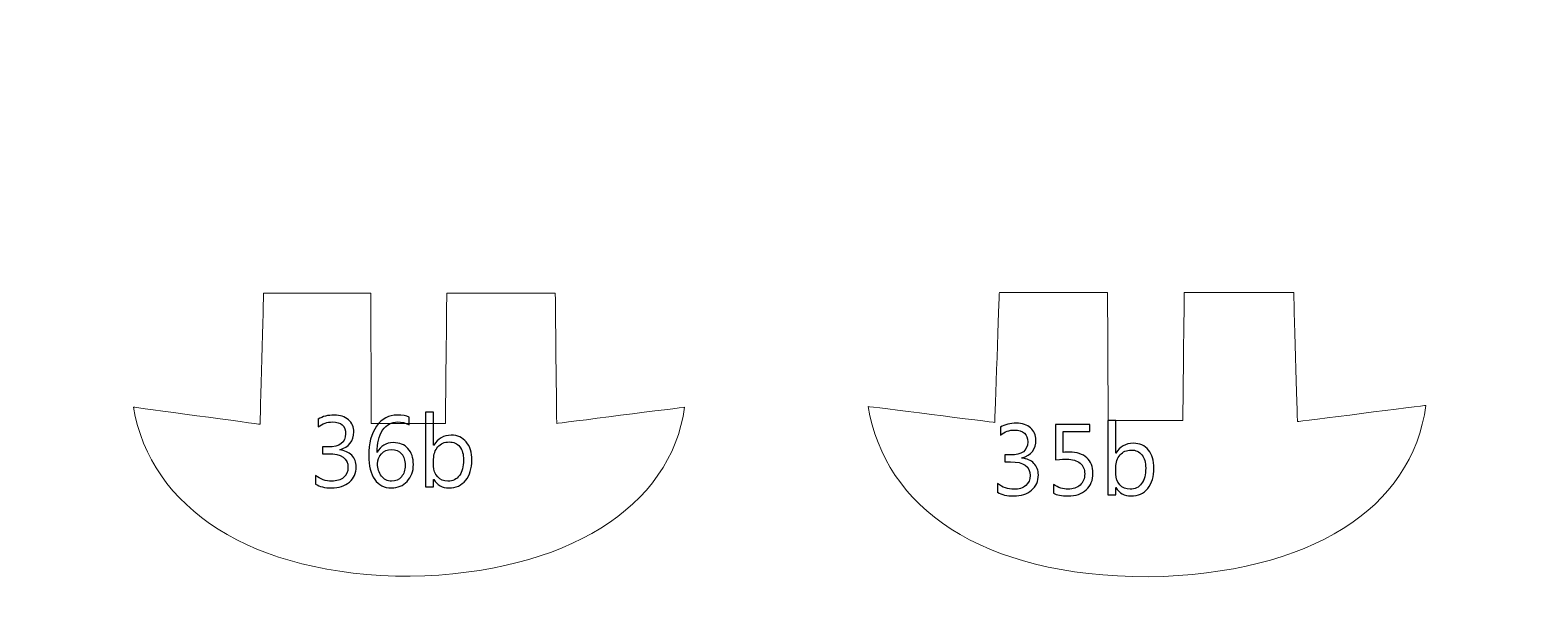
# Model space of a CAD drawing. Header units: centimetres. Extents: x -494 to 505, y -672 to 577.
# Drawn here: x 80.5 to 240, y 413 to 474.4 of the extents above; entities that cross this region are included whole.
import ezdxf

# ---------------------------------------------------------------- set-up
doc = ezdxf.new("R2010")
doc.units = ezdxf.units.CM
doc.header["$MEASUREMENT"] = 0
doc.layers.add('Camada 1', color=7, linetype='Continuous')
doc.layers.add('Camada 2', color=10, linetype='Continuous')

msp = doc.modelspace()

# ---------------------------------------------------------------- linework, layer by layer
at = {"layer": 'Camada 1', "lineweight": 9}
for points, knots in [([(288.960814, 353.67214), (288.960814, 353.67214), (306.821586, 353.757484), (306.821586, 353.757484), (306.821586, 353.757484), (306.821586, 353.757484), (306.803806, 326.357488), (306.803806, 326.357488), (306.803806, 326.357488), (306.803806, 326.357488), (315.147198, 326.356472), (315.147198, 326.356472), (315.147198, 326.356472), (315.147198, 326.356472), (315.160914, 353.57562), (315.160914, 353.57562), (315.160914, 353.57562), (315.160914, 353.57562), (341.611458, 353.57562), (341.611458, 353.57562), (341.611458, 353.57562), (341.611458, 353.57562), (341.611458, 326.355964), (341.611458, 326.355964), (341.611458, 326.355964), (341.611458, 326.355964), (349.923862, 326.357996), (349.923862, 326.357996), (349.923862, 326.357996), (349.923862, 326.357996), (349.92691, 353.617276), (349.92691, 353.617276), (349.92691, 353.617276), (349.92691, 353.617276), (376.460766, 353.605592), (376.460766, 353.605592), (376.460766, 353.605592), (376.460766, 353.605592), (376.395234, 326.36714), (376.395234, 326.36714), (376.395234, 326.36714), (376.395234, 326.36714), (384.838194, 326.357488), (384.838194, 326.357488), (384.838194, 326.357488), (384.838194, 326.357488), (384.869182, 353.677728), (384.869182, 353.677728), (384.869182, 353.677728), (384.869182, 353.677728), (411.304994, 353.702112), (411.304994, 353.702112), (411.304994, 353.702112), (411.304994, 353.702112), (411.304994, 326.35952), (411.304994, 326.35952), (411.304994, 326.35952), (411.304994, 326.35952), (419.585902, 326.365108), (419.585902, 326.365108), (419.585902, 326.365108), (419.585902, 326.365108), (419.720522, 353.670108), (419.720522, 353.670108), (419.720522, 353.670108), (419.720522, 353.670108), (446.437766, 353.618292), (446.437766, 353.618292), (446.437766, 353.618292), (446.437766, 353.618292), (446.52311, 326.358504), (446.52311, 326.358504), (446.52311, 326.358504), (446.52311, 326.358504), (454.750678, 326.360536), (454.750678, 326.360536), (454.750678, 326.360536), (454.750678, 326.360536), (454.791826, 353.618292), (454.791826, 353.618292), (454.791826, 353.618292), (454.791826, 353.618292), (489.229146, 353.633024), (489.229146, 353.633024), (489.229146, 353.633024), (489.229146, 353.633024), (489.287566, 342.489536), (489.287566, 342.489536), (489.287566, 342.489536), (489.287566, 342.489536), (481.005134, 342.497156), (481.005134, 342.497156), (481.005134, 342.497156), (481.005134, 342.497156), (481.005642, 309.723028), (481.005642, 309.723028), (481.005642, 309.723028), (481.005642, 309.723028), (489.285534, 309.728616), (489.285534, 309.728616), (489.285534, 309.728616), (489.285534, 309.728616), (489.28401, 298.680632), (489.28401, 298.680632), (489.28401, 298.680632), (489.28401, 298.680632), (280.265378, 298.67606), (280.265378, 298.67606), (280.265378, 298.67606), (280.265378, 298.67606), (280.256742, 315.430408), (280.256742, 315.430408), (280.256742, 315.430408), (280.256742, 315.430408), (252.19279, 315.430408), (252.19279, 315.430408), (252.19279, 315.430408), (247.88749, 315.334904), (245.91899, 310.748172), (245.883938, 302.43526), (245.883938, 302.43526), (246.230902, 288.837116), (238.245142, 283.140404), (231.76103, 283.8704), (231.76103, 283.8704), (231.76103, 283.8704), (235.595922, 314.865512), (235.595922, 314.865512), (235.595922, 314.865512), (235.595922, 314.865512), (227.385626, 315.718444), (227.385626, 315.718444), (227.385626, 315.718444), (227.385626, 315.718444), (224.653602, 295.469056), (224.653602, 295.469056), (224.653602, 295.469056), (224.653602, 295.469056), (5.72135, 295.22674), (5.72135, 295.22674), (5.72135, 295.22674), (5.72135, 295.22674), (5.716778, 279.167844), (5.716778, 279.167844), (5.716778, 279.167844), (5.716778, 279.167844), (-2.628138, 279.165304), (-2.628138, 279.165304), (-2.628138, 279.165304), (-2.628138, 279.165304), (-2.98577, 224.0915), (-2.98577, 224.0915), (-2.98577, 224.0915), (-2.98577, 224.0915), (-88.789002, 214.483696), (-88.789002, 214.483696), (-88.789002, 214.483696), (-88.789002, 214.483696), (-160.134554, 214.52332), (-160.134554, 214.52332), (-160.134554, 214.52332), (-163.876482, 213.130384), (-165.443662, 209.995516), (-164.388038, 204.757528), (-164.388038, 204.757528), (-164.388038, 204.757528), (-161.889694, 196.939916), (-161.889694, 196.939916), (-161.889694, 196.939916), (-159.55137, 189.6237), (-158.882842, 185.430668), (-164.745162, 183.003444), (-164.745162, 183.003444), (-164.745162, 183.003444), (-175.274478, 179.070508), (-175.274478, 179.070508), (-175.274478, 179.070508), (-189.770766, 172.492416), (-191.904366, 158.459424), (-185.580274, 139.325096), (-185.580274, 139.325096), (-182.29707, 128.78308), (-186.260486, 121.438924), (-192.412366, 123.689364), (-192.412366, 123.689364), (-192.412366, 123.689364), (-261.359142, 146.906996), (-261.359142, 146.906996), (-261.359142, 146.906996), (-259.768086, 152.90292), (-257.854958, 158.898844), (-255.620774, 164.893752), (-255.620774, 164.893752), (-255.620774, 164.893752), (-235.993178, 156.483304), (-235.993178, 156.483304), (-235.993178, 156.483304), (-235.993178, 156.483304), (-233.24947, 164.39388), (-233.24947, 164.39388), (-233.24947, 164.39388), (-233.24947, 164.39388), (-252.959362, 172.804328), (-252.959362, 172.804328), (-252.959362, 172.804328), (-249.96013, 179.295044), (-246.799354, 185.623708), (-243.478558, 191.789812), (-243.478558, 191.789812), (-243.478558, 191.789812), (-223.85147, 181.048152), (-223.85147, 181.048152), (-223.85147, 181.048152), (-223.85147, 181.048152), (-219.526358, 188.126116), (-219.526358, 188.126116), (-219.526358, 188.126116), (-219.526358, 188.126116), (-238.904526, 198.951596), (-238.904526, 198.951596), (-238.904526, 198.951596), (-235.729018, 204.52842), (-232.421938, 209.843116), (-228.924866, 214.772748), (-228.924866, 214.772748), (-228.924866, 214.772748), (-210.96097, 202.698604), (-210.96097, 202.698604), (-210.96097, 202.698604), (-210.96097, 202.698604), (-206.469742, 209.526632), (-206.469742, 209.526632), (-206.469742, 209.526632), (-206.469742, 209.526632), (-224.18421, 221.600776), (-224.18421, 221.600776), (-224.18421, 221.600776), (-220.36151, 226.60102), (-216.750138, 231.702356), (-213.372446, 236.922564), (-213.372446, 236.922564), (-213.372446, 236.922564), (-194.826382, 225.348292), (-194.826382, 225.348292), (-194.826382, 225.348292), (-194.826382, 225.348292), (-191.25057, 232.592372), (-191.25057, 232.592372), (-191.25057, 232.592372), (-191.25057, 232.592372), (-209.380582, 244.333776), (-209.380582, 244.333776), (-209.380582, 244.333776), (-202.259946, 261.027672), (-207.195166, 274.737068), (-227.065078, 282.88488), (-227.065078, 282.88488), (-261.775194, 290.706048), (-301.116238, 286.78124), (-337.022694, 269.0622), (-337.022694, 269.0622), (-362.833158, 254.920496), (-388.11327, 237.066328), (-415.161222, 221.333568), (-415.161222, 221.333568), (-428.876714, 212.451696), (-442.468254, 204.489812), (-456.981306, 198.090028), (-456.981306, 198.090028), (-462.47939, 196.298312), (-466.306662, 195.61048), (-468.373206, 196.760592), (-468.373206, 196.760592), (-481.297234, 208.35874), (-487.891074, 236.208316), (-486.846118, 283.671264), (-486.846118, 283.671264), (-484.055166, 323.948552), (-477.369886, 350.249236), (-465.985606, 359.680256), (-465.985606, 359.680256), (-455.591418, 363.607604), (-416.449002, 364.2106), (-357.647494, 359.764076), (-357.647494, 359.764076), (-317.62573, 356.62108), (-277.81377, 352.853244), (-238.131858, 348.694756), (-238.131858, 348.694756), (-214.866474, 346.01658), (-195.551298, 366.45342), (-178.214274, 397.942308), (-178.214274, 397.942308), (-183.909462, 398.922748), (-187.93587, 403.347936), (-188.438282, 412.292292), (-188.438282, 412.292292), (-188.327538, 422.884092), (-183.723026, 428.164752), (-174.94631, 428.932848), (-174.94631, 428.932848), (-171.28617, 428.963836), (-167.626538, 428.92218), (-163.96843, 428.50308), (-163.96843, 428.50308), (-159.001206, 427.909736), (-156.690822, 430.099216), (-156.854398, 436.178452), (-156.854398, 436.178452), (-156.854398, 436.178452), (-156.778198, 448.203828), (-156.778198, 448.203828), (-156.778198, 448.203828), (-156.778198, 448.203828), (-147.700746, 448.20332), (-147.700746, 448.20332), (-147.700746, 448.20332), (-147.700746, 448.20332), (-147.697698, 465.516468), (-147.697698, 465.516468), (-147.697698, 465.516468), (-147.697698, 465.516468), (-132.459222, 465.506816), (-132.459222, 465.506816), (-132.459222, 465.506816), (-132.459222, 465.506816), (-117.536722, 483.837996), (-117.536722, 483.837996), (-117.536722, 483.837996), (-117.536722, 483.837996), (-45.491654, 483.825804), (-45.491654, 483.825804), (-45.491654, 483.825804), (-45.491654, 483.825804), (-45.47489, 454.015348), (-45.47489, 454.015348), (-45.47489, 454.015348), (-45.47489, 454.015348), (-36.796218, 454.018396), (-36.796218, 454.018396), (-36.796218, 454.018396), (-36.796218, 454.018396), (-36.920678, 434.287168), (-36.920678, 434.287168), (-36.920678, 434.287168), (-37.163502, 430.041812), (-40.062658, 428.173896), (-44.477686, 427.461172), (-44.477686, 427.461172), (-44.477686, 427.461172), (-58.86831, 427.45914), (-58.86831, 427.45914), (-58.86831, 427.45914), (-58.86831, 427.45914), (-58.872882, 414.921192), (-58.872882, 414.921192), (-58.872882, 414.921192), (-58.872882, 414.921192), (-43.79849, 414.921192), (-43.79849, 414.921192), (-43.79849, 414.921192), (-24.761698, 414.171384), (-13.673582, 411.255972), (-8.36295, 404.78964), (-8.36295, 404.78964), (-4.952238, 400.746468), (-2.86385, 396.261336), (-2.70891, 391.1346), (-2.70891, 391.1346), (-2.70891, 391.1346), (-2.534666, 366.474248), (-2.534666, 366.474248), (-2.534666, 366.474248), (-2.534666, 366.474248), (5.877814, 366.480344), (5.877814, 366.480344), (5.877814, 366.480344), (5.877814, 366.480344), (5.90169, 347.073728), (5.90169, 347.073728), (5.90169, 347.073728), (5.90169, 347.073728), (233.39171, 347.06814), (233.39171, 347.06814), (233.39171, 347.06814), (233.39171, 347.06814), (233.356658, 357.819452), (233.356658, 357.819452), (233.356658, 357.819452), (238.909098, 375.214388), (244.365526, 393.373356), (250.012962, 410.004768), (250.012962, 410.004768), (252.496066, 417.378896), (256.725674, 421.44188), (262.677402, 421.235124), (262.677402, 421.235124), (270.499078, 420.488872), (274.919186, 415.631376), (277.312882, 408.136344), (277.312882, 408.136344), (281.81935, 390.775952), (285.049722, 371.798088), (288.960814, 353.67214)], [0, 0, 0, 0, 0.0098039216, 0.0098039216, 0.0098039216, 0.0098039316, 0.0196078431, 0.0196078431, 0.0196078431, 0.0196078531, 0.0294117647, 0.0294117647, 0.0294117647, 0.0294117747, 0.0392156863, 0.0392156863, 0.0392156863, 0.0392156963, 0.0490196078, 0.0490196078, 0.0490196078, 0.0490196178, 0.0588235294, 0.0588235294, 0.0588235294, 0.0588235394, 0.068627451, 0.068627451, 0.068627451, 0.068627461, 0.0784313725, 0.0784313725, 0.0784313725, 0.0784313825, 0.0882352941, 0.0882352941, 0.0882352941, 0.0882353041, 0.0980392157, 0.0980392157, 0.0980392157, 0.0980392257, 0.1078431373, 0.1078431373, 0.1078431373, 0.1078431473, 0.1176470588, 0.1176470588, 0.1176470588, 0.1176470688, 0.1274509804, 0.1274509804, 0.1274509804, 0.1274509904, 0.137254902, 0.137254902, 0.137254902, 0.137254912, 0.1470588235, 0.1470588235, 0.1470588235, 0.1470588335, 0.1568627451, 0.1568627451, 0.1568627451, 0.1568627551, 0.1666666667, 0.1666666667, 0.1666666667, 0.1666666767, 0.1764705882, 0.1764705882, 0.1764705882, 0.1764705982, 0.1862745098, 0.1862745098, 0.1862745098, 0.1862745198, 0.1960784314, 0.1960784314, 0.1960784314, 0.1960784414, 0.2058823529, 0.2058823529, 0.2058823529, 0.2058823629, 0.2156862745, 0.2156862745, 0.2156862745, 0.2156862845, 0.2254901961, 0.2254901961, 0.2254901961, 0.2254902061, 0.2352941176, 0.2352941176, 0.2352941176, 0.2352941276, 0.2450980392, 0.2450980392, 0.2450980392, 0.2450980492, 0.2549019608, 0.2549019608, 0.2549019608, 0.2549019708, 0.2647058824, 0.2647058824, 0.2647058824, 0.2647058924, 0.2745098039, 0.2745098039, 0.2745098039, 0.2745098139, 0.2843137255, 0.2843137255, 0.2843137255, 0.2843137355, 0.2941176471, 0.2941176471, 0.2941176471, 0.2941176571, 0.3039215686, 0.3039215686, 0.3039215686, 0.3039215786, 0.3137254902, 0.3137254902, 0.3137254902, 0.3137255002, 0.3235294118, 0.3235294118, 0.3235294118, 0.3235294218, 0.3333333333, 0.3333333333, 0.3333333333, 0.3333333433, 0.3431372549, 0.3431372549, 0.3431372549, 0.3431372649, 0.3529411765, 0.3529411765, 0.3529411765, 0.3529411865, 0.362745098, 0.362745098, 0.362745098, 0.362745108, 0.3725490196, 0.3725490196, 0.3725490196, 0.3725490296, 0.3823529412, 0.3823529412, 0.3823529412, 0.3823529512, 0.3921568627, 0.3921568627, 0.3921568627, 0.3921568727, 0.4019607843, 0.4019607843, 0.4019607843, 0.4019607943, 0.4117647059, 0.4117647059, 0.4117647059, 0.4117647159, 0.4215686275, 0.4215686275, 0.4215686275, 0.4215686375, 0.431372549, 0.431372549, 0.431372549, 0.431372559, 0.4411764706, 0.4411764706, 0.4411764706, 0.4411764806, 0.4509803922, 0.4509803922, 0.4509803922, 0.4509804022, 0.4607843137, 0.4607843137, 0.4607843137, 0.4607843237, 0.4705882353, 0.4705882353, 0.4705882353, 0.4705882453, 0.4803921569, 0.4803921569, 0.4803921569, 0.4803921669, 0.4901960784, 0.4901960784, 0.4901960784, 0.4901960884, 0.5, 0.5, 0.5, 0.50000001, 0.5098039216, 0.5098039216, 0.5098039216, 0.5098039316, 0.5196078431, 0.5196078431, 0.5196078431, 0.5196078531, 0.5294117647, 0.5294117647, 0.5294117647, 0.5294117747, 0.5392156863, 0.5392156863, 0.5392156863, 0.5392156963, 0.5490196078, 0.5490196078, 0.5490196078, 0.5490196178, 0.5588235294, 0.5588235294, 0.5588235294, 0.5588235394, 0.568627451, 0.568627451, 0.568627451, 0.568627461, 0.5784313725, 0.5784313725, 0.5784313725, 0.5784313825, 0.5882352941, 0.5882352941, 0.5882352941, 0.5882353041, 0.5980392157, 0.5980392157, 0.5980392157, 0.5980392257, 0.6078431373, 0.6078431373, 0.6078431373, 0.6078431473, 0.6176470588, 0.6176470588, 0.6176470588, 0.6176470688, 0.6274509804, 0.6274509804, 0.6274509804, 0.6274509904, 0.637254902, 0.637254902, 0.637254902, 0.637254912, 0.6470588235, 0.6470588235, 0.6470588235, 0.6470588335, 0.6568627451, 0.6568627451, 0.6568627451, 0.6568627551, 0.6666666667, 0.6666666667, 0.6666666667, 0.6666666767, 0.6764705882, 0.6764705882, 0.6764705882, 0.6764705982, 0.6862745098, 0.6862745098, 0.6862745098, 0.6862745198, 0.6960784314, 0.6960784314, 0.6960784314, 0.6960784414, 0.7058823529, 0.7058823529, 0.7058823529, 0.7058823629, 0.7156862745, 0.7156862745, 0.7156862745, 0.7156862845, 0.7254901961, 0.7254901961, 0.7254901961, 0.7254902061, 0.7352941176, 0.7352941176, 0.7352941176, 0.7352941276, 0.7450980392, 0.7450980392, 0.7450980392, 0.7450980492, 0.7549019608, 0.7549019608, 0.7549019608, 0.7549019708, 0.7647058824, 0.7647058824, 0.7647058824, 0.7647058924, 0.7745098039, 0.7745098039, 0.7745098039, 0.7745098139, 0.7843137255, 0.7843137255, 0.7843137255, 0.7843137355, 0.7941176471, 0.7941176471, 0.7941176471, 0.7941176571, 0.8039215686, 0.8039215686, 0.8039215686, 0.8039215786, 0.8137254902, 0.8137254902, 0.8137254902, 0.8137255002, 0.8235294118, 0.8235294118, 0.8235294118, 0.8235294218, 0.8333333333, 0.8333333333, 0.8333333333, 0.8333333433, 0.8431372549, 0.8431372549, 0.8431372549, 0.8431372649, 0.8529411765, 0.8529411765, 0.8529411765, 0.8529411865, 0.862745098, 0.862745098, 0.862745098, 0.862745108, 0.8725490196, 0.8725490196, 0.8725490196, 0.8725490296, 0.8823529412, 0.8823529412, 0.8823529412, 0.8823529512, 0.8921568627, 0.8921568627, 0.8921568627, 0.8921568727, 0.9019607843, 0.9019607843, 0.9019607843, 0.9019607943, 0.9117647059, 0.9117647059, 0.9117647059, 0.9117647159, 0.9215686275, 0.9215686275, 0.9215686275, 0.9215686375, 0.931372549, 0.931372549, 0.931372549, 0.931372559, 0.9411764706, 0.9411764706, 0.9411764706, 0.9411764806, 0.9509803922, 0.9509803922, 0.9509803922, 0.9509804022, 0.9607843137, 0.9607843137, 0.9607843137, 0.9607843237, 0.9705882353, 0.9705882353, 0.9705882353, 0.9705882453, 0.9803921569, 0.9803921569, 0.9803921569, 0.9803921669, 1, 1, 1, 1]), ([(105.475786, 446.2526), (105.475786, 446.2526), (116.95049, 446.256664), (116.95049, 446.256664), (116.95049, 446.256664), (116.95049, 446.256664), (116.99875, 432.331876), (116.99875, 432.331876), (116.99875, 432.331876), (116.99875, 432.331876), (124.930662, 432.331876), (124.930662, 432.331876), (124.930662, 432.331876), (124.930662, 432.331876), (125.07849, 446.2526), (125.07849, 446.2526), (125.07849, 446.2526), (125.07849, 446.2526), (136.687306, 446.255648), (136.687306, 446.255648), (136.687306, 446.255648), (136.687306, 446.255648), (136.835134, 432.319176), (136.835134, 432.319176), (136.835134, 432.319176), (136.835134, 432.319176), (150.51405, 434.059076), (150.51405, 434.059076), (150.51405, 434.059076), (149.06371, 423.379392), (137.876534, 416.299904), (121.165366, 415.97834), (121.165366, 415.97834), (104.078278, 416.030156), (93.369638, 423.343324), (91.560142, 434.06314), (91.560142, 434.06314), (91.560142, 434.06314), (105.105454, 432.231292), (105.105454, 432.231292), (105.105454, 432.231292), (105.105454, 432.231292), (105.475786, 446.2526), (105.475786, 446.2526)], [0, 0, 0, 0, 0.0833333333, 0.0833333333, 0.0833333333, 0.0833333433, 0.1666666667, 0.1666666667, 0.1666666667, 0.1666666767, 0.25, 0.25, 0.25, 0.25000001, 0.3333333333, 0.3333333333, 0.3333333333, 0.3333333433, 0.4166666667, 0.4166666667, 0.4166666667, 0.4166666767, 0.5, 0.5, 0.5, 0.50000001, 0.5833333333, 0.5833333333, 0.5833333333, 0.5833333433, 0.6666666667, 0.6666666667, 0.6666666667, 0.6666666767, 0.75, 0.75, 0.75, 0.75000001, 0.8333333333, 0.8333333333, 0.8333333333, 0.8333333433, 1, 1, 1, 1]), ([(184.189624, 446.320672), (184.189624, 446.320672), (195.76669, 446.324736), (195.76669, 446.324736), (195.76669, 446.324736), (195.76669, 446.324736), (195.827142, 432.637692), (195.827142, 432.637692), (195.827142, 432.637692), (195.827142, 432.637692), (203.818236, 432.626008), (203.818236, 432.626008), (203.818236, 432.626008), (203.818236, 432.626008), (203.967334, 446.320672), (203.967334, 446.320672), (203.967334, 446.320672), (203.967334, 446.320672), (215.679782, 446.32372), (215.679782, 446.32372), (215.679782, 446.32372), (215.679782, 446.32372), (216.080086, 432.512724), (216.080086, 432.512724), (216.080086, 432.512724), (216.080086, 432.512724), (229.818184, 434.252624), (229.818184, 434.252624), (229.818184, 434.252624), (228.35489, 423.258996), (217.569542, 416.2425), (200.144888, 415.920936), (200.144888, 415.920936), (182.02783, 415.972752), (171.975526, 423.411396), (170.149774, 434.131212), (170.149774, 434.131212), (170.149774, 434.131212), (183.690514, 432.42484), (183.690514, 432.42484), (183.690514, 432.42484), (183.690514, 432.42484), (184.189624, 446.320672), (184.189624, 446.320672)], [0, 0, 0, 0, 0.0833333333, 0.0833333333, 0.0833333333, 0.0833333433, 0.1666666667, 0.1666666667, 0.1666666667, 0.1666666767, 0.25, 0.25, 0.25, 0.25000001, 0.3333333333, 0.3333333333, 0.3333333333, 0.3333333433, 0.4166666667, 0.4166666667, 0.4166666667, 0.4166666767, 0.5, 0.5, 0.5, 0.50000001, 0.5833333333, 0.5833333333, 0.5833333333, 0.5833333433, 0.6666666667, 0.6666666667, 0.6666666667, 0.6666666767, 0.75, 0.75, 0.75, 0.75000001, 0.8333333333, 0.8333333333, 0.8333333333, 0.8333333433, 1, 1, 1, 1])]:
    msp.add_open_spline(points, degree=3, knots=knots, dxfattribs=at)
at = {"layer": 'Camada 2'}
for points, knots in [([(111.034576, 425.836334), (111.034576, 425.836334), (111.034576, 426.760894), (111.034576, 426.760894), (111.034576, 426.760894), (111.548926, 426.352462), (112.131348, 426.147992), (112.77854, 426.147992), (112.77854, 426.147992), (113.305336, 426.147992), (113.72469, 426.278802), (114.03838, 426.542454), (114.03838, 426.542454), (114.351816, 426.805852), (114.507772, 427.16069), (114.507772, 427.60519), (114.507772, 427.60519), (114.507772, 428.59071), (113.809018, 429.083724), (112.41278, 429.083724), (112.41278, 429.083724), (112.41278, 429.083724), (111.787432, 429.083724), (111.787432, 429.083724), (111.787432, 429.083724), (111.787432, 429.083724), (111.787432, 429.814736), (111.787432, 429.814736), (111.787432, 429.814736), (111.787432, 429.814736), (112.3823, 429.814736), (112.3823, 429.814736), (112.3823, 429.814736), (113.627916, 429.814736), (114.249708, 430.27727), (114.249708, 431.200052), (114.249708, 431.200052), (114.249708, 432.055016), (113.774728, 432.481482), (112.825022, 432.481482), (112.825022, 432.481482), (112.29467, 432.481482), (111.794544, 432.302412), (111.324898, 431.943764), (111.324898, 431.943764), (111.324898, 431.943764), (111.324898, 432.782472), (111.324898, 432.782472), (111.324898, 432.782472), (111.808768, 433.069238), (112.380522, 433.212748), (113.038382, 433.212748), (113.038382, 433.212748), (113.67262, 433.212748), (114.179858, 433.044346), (114.56162, 432.709066), (114.56162, 432.709066), (114.941604, 432.372262), (115.131596, 431.941986), (115.131596, 431.416968), (115.131596, 431.416968), (115.131596, 430.42586), (114.627914, 429.787812), (113.619026, 429.504856), (113.619026, 429.504856), (113.619026, 429.504856), (113.619026, 429.483266), (113.619026, 429.483266), (113.619026, 429.483266), (114.160046, 429.431196), (114.590322, 429.241204), (114.909346, 428.91329), (114.909346, 428.91329), (115.230148, 428.585376), (115.38966, 428.17669), (115.38966, 427.687486), (115.38966, 427.687486), (115.38966, 427.010068), (115.147598, 426.465238), (114.66195, 426.04944), (114.66195, 426.04944), (114.176302, 425.63542), (113.536476, 425.427648), (112.742472, 425.427648), (112.742472, 425.427648), (112.027462, 425.427648), (111.45774, 425.563792), (111.034576, 425.836334)], [0, 0, 0, 0, 0.0434782609, 0.0434782609, 0.0434782609, 0.0434782709, 0.0869565217, 0.0869565217, 0.0869565217, 0.0869565317, 0.1304347826, 0.1304347826, 0.1304347826, 0.1304347926, 0.1739130435, 0.1739130435, 0.1739130435, 0.1739130535, 0.2173913043, 0.2173913043, 0.2173913043, 0.2173913143, 0.2608695652, 0.2608695652, 0.2608695652, 0.2608695752, 0.3043478261, 0.3043478261, 0.3043478261, 0.3043478361, 0.347826087, 0.347826087, 0.347826087, 0.347826097, 0.3913043478, 0.3913043478, 0.3913043478, 0.3913043578, 0.4347826087, 0.4347826087, 0.4347826087, 0.4347826187, 0.4782608696, 0.4782608696, 0.4782608696, 0.4782608796, 0.5217391304, 0.5217391304, 0.5217391304, 0.5217391404, 0.5652173913, 0.5652173913, 0.5652173913, 0.5652174013, 0.6086956522, 0.6086956522, 0.6086956522, 0.6086956622, 0.652173913, 0.652173913, 0.652173913, 0.652173923, 0.6956521739, 0.6956521739, 0.6956521739, 0.6956521839, 0.7391304348, 0.7391304348, 0.7391304348, 0.7391304448, 0.7826086957, 0.7826086957, 0.7826086957, 0.7826087057, 0.8260869565, 0.8260869565, 0.8260869565, 0.8260869665, 0.8695652174, 0.8695652174, 0.8695652174, 0.8695652274, 0.9130434783, 0.9130434783, 0.9130434783, 0.9130434883, 1, 1, 1, 1]), ([(121.045478, 432.99761), (121.045478, 432.99761), (121.045478, 432.18227), (121.045478, 432.18227), (121.045478, 432.18227), (120.656604, 432.381152), (120.248172, 432.481482), (119.817896, 432.481482), (119.817896, 432.481482), (119.151146, 432.481482), (118.617238, 432.184048), (118.215664, 431.588926), (118.215664, 431.588926), (117.816122, 430.994058), (117.615462, 430.196498), (117.615462, 429.198278), (117.615462, 429.198278), (117.615462, 429.198278), (117.636798, 429.198278), (117.636798, 429.198278), (117.636798, 429.198278), (117.986302, 429.909732), (118.559834, 430.266348), (119.357394, 430.266348), (119.357394, 430.266348), (120.015, 430.266348), (120.536462, 430.05502), (120.92559, 429.633888), (120.92559, 429.633888), (121.314464, 429.210978), (121.508012, 428.646336), (121.508012, 427.938438), (121.508012, 427.938438), (121.508012, 427.20006), (121.285762, 426.596048), (120.841262, 426.128434), (120.841262, 426.128434), (120.396762, 425.660566), (119.832374, 425.427648), (119.14759, 425.427648), (119.14759, 425.427648), (118.391432, 425.427648), (117.798088, 425.728638), (117.368066, 426.330872), (117.368066, 426.330872), (116.938044, 426.933106), (116.722906, 427.778926), (116.722906, 428.868586), (116.722906, 428.868586), (116.722906, 430.189386), (117.004338, 431.243232), (117.566948, 432.02987), (117.566948, 432.02987), (118.129812, 432.81854), (118.873524, 433.212748), (119.79656, 433.212748), (119.79656, 433.212748), (120.321578, 433.212748), (120.737376, 433.14112), (121.045478, 432.99761)], [0, 0, 0, 0, 0.0625, 0.0625, 0.0625, 0.06250001, 0.125, 0.125, 0.125, 0.12500001, 0.1875, 0.1875, 0.1875, 0.18750001, 0.25, 0.25, 0.25, 0.25000001, 0.3125, 0.3125, 0.3125, 0.31250001, 0.375, 0.375, 0.375, 0.37500001, 0.4375, 0.4375, 0.4375, 0.43750001, 0.5, 0.5, 0.5, 0.50000001, 0.5625, 0.5625, 0.5625, 0.56250001, 0.625, 0.625, 0.625, 0.62500001, 0.6875, 0.6875, 0.6875, 0.68750001, 0.75, 0.75, 0.75, 0.75000001, 0.8125, 0.8125, 0.8125, 0.81250001, 0.875, 0.875, 0.875, 0.87500001, 1, 1, 1, 1]), ([(123.690634, 426.327316), (123.690634, 426.327316), (123.669298, 426.327316), (123.669298, 426.327316), (123.669298, 426.327316), (123.669298, 426.327316), (123.669298, 425.55668), (123.669298, 425.55668), (123.669298, 425.55668), (123.669298, 425.55668), (122.809, 425.55668), (122.809, 425.55668), (122.809, 425.55668), (122.809, 425.55668), (122.809, 433.513738), (122.809, 433.513738), (122.809, 433.513738), (122.809, 433.513738), (123.669298, 433.513738), (123.669298, 433.513738), (123.669298, 433.513738), (123.669298, 433.513738), (123.669298, 429.99406), (123.669298, 429.99406), (123.669298, 429.99406), (123.669298, 429.99406), (123.690634, 429.99406), (123.690634, 429.99406), (123.690634, 429.99406), (124.113798, 430.705514), (124.733812, 431.06213), (125.549152, 431.06213), (125.549152, 431.06213), (126.23927, 431.06213), (126.778512, 430.8221), (127.169164, 430.340008), (127.169164, 430.340008), (127.56007, 429.857916), (127.755396, 429.212756), (127.755396, 428.402496), (127.755396, 428.402496), (127.755396, 427.502828), (127.536702, 426.780706), (127.099314, 426.239432), (127.099314, 426.239432), (126.660402, 425.698158), (126.061724, 425.427648), (125.301756, 425.427648), (125.301756, 425.427648), (124.59208, 425.427648), (124.054616, 425.72686), (123.690634, 426.327316)], [0, 0, 0, 0, 0.0714285714, 0.0714285714, 0.0714285714, 0.0714285814, 0.1428571429, 0.1428571429, 0.1428571429, 0.1428571529, 0.2142857143, 0.2142857143, 0.2142857143, 0.2142857243, 0.2857142857, 0.2857142857, 0.2857142857, 0.2857142957, 0.3571428571, 0.3571428571, 0.3571428571, 0.3571428671, 0.4285714286, 0.4285714286, 0.4285714286, 0.4285714386, 0.5, 0.5, 0.5, 0.50000001, 0.5714285714, 0.5714285714, 0.5714285714, 0.5714285814, 0.6428571429, 0.6428571429, 0.6428571429, 0.6428571529, 0.7142857143, 0.7142857143, 0.7142857143, 0.7142857243, 0.7857142857, 0.7857142857, 0.7857142857, 0.7857142957, 0.8571428571, 0.8571428571, 0.8571428571, 0.8571428671, 1, 1, 1, 1]), ([(196.664834, 425.463716), (196.664834, 425.463716), (196.643498, 425.463716), (196.643498, 425.463716), (196.643498, 425.463716), (196.643498, 425.463716), (196.643498, 424.69308), (196.643498, 424.69308), (196.643498, 424.69308), (196.643498, 424.69308), (195.7832, 424.69308), (195.7832, 424.69308), (195.7832, 424.69308), (195.7832, 424.69308), (195.7832, 432.650138), (195.7832, 432.650138), (195.7832, 432.650138), (195.7832, 432.650138), (196.643498, 432.650138), (196.643498, 432.650138), (196.643498, 432.650138), (196.643498, 432.650138), (196.643498, 429.13046), (196.643498, 429.13046), (196.643498, 429.13046), (196.643498, 429.13046), (196.664834, 429.13046), (196.664834, 429.13046), (196.664834, 429.13046), (197.087998, 429.841914), (197.708012, 430.19853), (198.523352, 430.19853), (198.523352, 430.19853), (199.21347, 430.19853), (199.752712, 429.9585), (200.143364, 429.476408), (200.143364, 429.476408), (200.53427, 428.994316), (200.729596, 428.349156), (200.729596, 427.538896), (200.729596, 427.538896), (200.729596, 426.639228), (200.510902, 425.917106), (200.073514, 425.375832), (200.073514, 425.375832), (199.634602, 424.834558), (199.035924, 424.564048), (198.275956, 424.564048), (198.275956, 424.564048), (197.56628, 424.564048), (197.028816, 424.86326), (196.664834, 425.463716)], [0, 0, 0, 0, 0.0714285714, 0.0714285714, 0.0714285714, 0.0714285814, 0.1428571429, 0.1428571429, 0.1428571429, 0.1428571529, 0.2142857143, 0.2142857143, 0.2142857143, 0.2142857243, 0.2857142857, 0.2857142857, 0.2857142857, 0.2857142957, 0.3571428571, 0.3571428571, 0.3571428571, 0.3571428671, 0.4285714286, 0.4285714286, 0.4285714286, 0.4285714386, 0.5, 0.5, 0.5, 0.50000001, 0.5714285714, 0.5714285714, 0.5714285714, 0.5714285814, 0.6428571429, 0.6428571429, 0.6428571429, 0.6428571529, 0.7142857143, 0.7142857143, 0.7142857143, 0.7142857243, 0.7857142857, 0.7857142857, 0.7857142857, 0.7857142957, 0.8571428571, 0.8571428571, 0.8571428571, 0.8571428671, 1, 1, 1, 1]), ([(184.008776, 424.972734), (184.008776, 424.972734), (184.008776, 425.897294), (184.008776, 425.897294), (184.008776, 425.897294), (184.523126, 425.488862), (185.105548, 425.284392), (185.75274, 425.284392), (185.75274, 425.284392), (186.279536, 425.284392), (186.69889, 425.415202), (187.01258, 425.678854), (187.01258, 425.678854), (187.326016, 425.942252), (187.481972, 426.29709), (187.481972, 426.74159), (187.481972, 426.74159), (187.481972, 427.72711), (186.783218, 428.220124), (185.38698, 428.220124), (185.38698, 428.220124), (185.38698, 428.220124), (184.761632, 428.220124), (184.761632, 428.220124), (184.761632, 428.220124), (184.761632, 428.220124), (184.761632, 428.951136), (184.761632, 428.951136), (184.761632, 428.951136), (184.761632, 428.951136), (185.3565, 428.951136), (185.3565, 428.951136), (185.3565, 428.951136), (186.602116, 428.951136), (187.223908, 429.41367), (187.223908, 430.336452), (187.223908, 430.336452), (187.223908, 431.191416), (186.748928, 431.617882), (185.799222, 431.617882), (185.799222, 431.617882), (185.26887, 431.617882), (184.768744, 431.438812), (184.299098, 431.080164), (184.299098, 431.080164), (184.299098, 431.080164), (184.299098, 431.918872), (184.299098, 431.918872), (184.299098, 431.918872), (184.782968, 432.205638), (185.354722, 432.349148), (186.012582, 432.349148), (186.012582, 432.349148), (186.64682, 432.349148), (187.154058, 432.180746), (187.53582, 431.845466), (187.53582, 431.845466), (187.915804, 431.508662), (188.105796, 431.078386), (188.105796, 430.553368), (188.105796, 430.553368), (188.105796, 429.56226), (187.602114, 428.924212), (186.593226, 428.641256), (186.593226, 428.641256), (186.593226, 428.641256), (186.593226, 428.619666), (186.593226, 428.619666), (186.593226, 428.619666), (187.134246, 428.567596), (187.564522, 428.377604), (187.883546, 428.04969), (187.883546, 428.04969), (188.204348, 427.721776), (188.36386, 427.31309), (188.36386, 426.823886), (188.36386, 426.823886), (188.36386, 426.146468), (188.121798, 425.601638), (187.63615, 425.18584), (187.63615, 425.18584), (187.150502, 424.77182), (186.510676, 424.564048), (185.716672, 424.564048), (185.716672, 424.564048), (185.001662, 424.564048), (184.43194, 424.700192), (184.008776, 424.972734)], [0, 0, 0, 0, 0.0434782609, 0.0434782609, 0.0434782609, 0.0434782709, 0.0869565217, 0.0869565217, 0.0869565217, 0.0869565317, 0.1304347826, 0.1304347826, 0.1304347826, 0.1304347926, 0.1739130435, 0.1739130435, 0.1739130435, 0.1739130535, 0.2173913043, 0.2173913043, 0.2173913043, 0.2173913143, 0.2608695652, 0.2608695652, 0.2608695652, 0.2608695752, 0.3043478261, 0.3043478261, 0.3043478261, 0.3043478361, 0.347826087, 0.347826087, 0.347826087, 0.347826097, 0.3913043478, 0.3913043478, 0.3913043478, 0.3913043578, 0.4347826087, 0.4347826087, 0.4347826087, 0.4347826187, 0.4782608696, 0.4782608696, 0.4782608696, 0.4782608796, 0.5217391304, 0.5217391304, 0.5217391304, 0.5217391404, 0.5652173913, 0.5652173913, 0.5652173913, 0.5652174013, 0.6086956522, 0.6086956522, 0.6086956522, 0.6086956622, 0.652173913, 0.652173913, 0.652173913, 0.652173923, 0.6956521739, 0.6956521739, 0.6956521739, 0.6956521839, 0.7391304348, 0.7391304348, 0.7391304348, 0.7391304448, 0.7826086957, 0.7826086957, 0.7826086957, 0.7826087057, 0.8260869565, 0.8260869565, 0.8260869565, 0.8260869665, 0.8695652174, 0.8695652174, 0.8695652174, 0.8695652274, 0.9130434783, 0.9130434783, 0.9130434783, 0.9130434883, 1, 1, 1, 1]), ([(189.97676, 424.87596), (189.97676, 424.87596), (189.97676, 425.789852), (189.97676, 425.789852), (189.97676, 425.789852), (190.49111, 425.453048), (191.01435, 425.284392), (191.54648, 425.284392), (191.54648, 425.284392), (192.078864, 425.284392), (192.507108, 425.435014), (192.833244, 425.736004), (192.833244, 425.736004), (193.157856, 426.03547), (193.320924, 426.435012), (193.320924, 426.931582), (193.320924, 426.931582), (193.320924, 427.424342), (193.154046, 427.80966), (192.822576, 428.085504), (192.822576, 428.085504), (192.489328, 428.361602), (192.014348, 428.499524), (191.394334, 428.499524), (191.394334, 428.499524), (191.18453, 428.499524), (190.790322, 428.478188), (190.213234, 428.436786), (190.213234, 428.436786), (190.213234, 428.436786), (190.213234, 432.220116), (190.213234, 432.220116), (190.213234, 432.220116), (190.213234, 432.220116), (193.858388, 432.220116), (193.858388, 432.220116), (193.858388, 432.220116), (193.858388, 432.220116), (193.858388, 431.445924), (193.858388, 431.445924), (193.858388, 431.445924), (193.858388, 431.445924), (191.030352, 431.445924), (191.030352, 431.445924), (191.030352, 431.445924), (191.030352, 431.445924), (191.030352, 429.23079), (191.030352, 429.23079), (191.030352, 429.23079), (191.261746, 429.245014), (191.474852, 429.25238), (191.671956, 429.25238), (191.671956, 429.25238), (192.476628, 429.25238), (193.100452, 429.049688), (193.541142, 428.64659), (193.541142, 428.64659), (193.982086, 428.243238), (194.202558, 427.689518), (194.202558, 426.986954), (194.202558, 426.986954), (194.202558, 426.259498), (193.966084, 425.673266), (193.491104, 425.230798), (193.491104, 425.230798), (193.016124, 424.786298), (192.363852, 424.564048), (191.53759, 424.564048), (191.53759, 424.564048), (190.840614, 424.564048), (190.320676, 424.667934), (189.97676, 424.87596)], [0, 0, 0, 0, 0.0526315789, 0.0526315789, 0.0526315789, 0.0526315889, 0.1052631579, 0.1052631579, 0.1052631579, 0.1052631679, 0.1578947368, 0.1578947368, 0.1578947368, 0.1578947468, 0.2105263158, 0.2105263158, 0.2105263158, 0.2105263258, 0.2631578947, 0.2631578947, 0.2631578947, 0.2631579047, 0.3157894737, 0.3157894737, 0.3157894737, 0.3157894837, 0.3684210526, 0.3684210526, 0.3684210526, 0.3684210626, 0.4210526316, 0.4210526316, 0.4210526316, 0.4210526416, 0.4736842105, 0.4736842105, 0.4736842105, 0.4736842205, 0.5263157895, 0.5263157895, 0.5263157895, 0.5263157995, 0.5789473684, 0.5789473684, 0.5789473684, 0.5789473784, 0.6315789474, 0.6315789474, 0.6315789474, 0.6315789574, 0.6842105263, 0.6842105263, 0.6842105263, 0.6842105363, 0.7368421053, 0.7368421053, 0.7368421053, 0.7368421153, 0.7894736842, 0.7894736842, 0.7894736842, 0.7894736942, 0.8421052632, 0.8421052632, 0.8421052632, 0.8421052732, 0.8947368421, 0.8947368421, 0.8947368421, 0.8947368521, 1, 1, 1, 1]), ([(119.165624, 429.535336), (118.721124, 429.535336), (118.360952, 429.384714), (118.084854, 429.083724), (118.084854, 429.083724), (117.807232, 428.780702), (117.669056, 428.425864), (117.669056, 428.0154), (117.669056, 428.0154), (117.669056, 427.499272), (117.807232, 427.06036), (118.081298, 426.6946), (118.081298, 426.6946), (118.355618, 426.330872), (118.721124, 426.147992), (119.176292, 426.147992), (119.176292, 426.147992), (119.610124, 426.147992), (119.961406, 426.307504), (120.226582, 426.62475), (120.226582, 426.62475), (120.493536, 426.941996), (120.626124, 427.343316), (120.626124, 427.830996), (120.626124, 427.830996), (120.626124, 428.364904), (120.49887, 428.780702), (120.242584, 429.083724), (120.242584, 429.083724), (119.986298, 429.384714), (119.627904, 429.535336), (119.165624, 429.535336)], [0, 0, 0, 0, 0.1111111111, 0.1111111111, 0.1111111111, 0.1111111211, 0.2222222222, 0.2222222222, 0.2222222222, 0.2222222322, 0.3333333333, 0.3333333333, 0.3333333333, 0.3333333433, 0.4444444444, 0.4444444444, 0.4444444444, 0.4444444544, 0.5555555556, 0.5555555556, 0.5555555556, 0.5555555656, 0.6666666667, 0.6666666667, 0.6666666667, 0.6666666767, 0.7777777778, 0.7777777778, 0.7777777778, 0.7777777878, 1, 1, 1, 1]), ([(123.669298, 428.50308), (123.669298, 428.50308), (123.669298, 427.750224), (123.669298, 427.750224), (123.669298, 427.750224), (123.669298, 427.303946), (123.814332, 426.925994), (124.102876, 426.614082), (124.102876, 426.614082), (124.39142, 426.303948), (124.758958, 426.147992), (125.203204, 426.147992), (125.203204, 426.147992), (125.72492, 426.147992), (126.133352, 426.348906), (126.429262, 426.748448), (126.429262, 426.748448), (126.724918, 427.149768), (126.873508, 427.70552), (126.873508, 428.418752), (126.873508, 428.418752), (126.873508, 429.019208), (126.735586, 429.490378), (126.45771, 429.830992), (126.45771, 429.830992), (126.181866, 430.171352), (125.807216, 430.341786), (125.334014, 430.341786), (125.334014, 430.341786), (124.834142, 430.341786), (124.43079, 430.167796), (124.126244, 429.818292), (124.126244, 429.818292), (123.821698, 429.469042), (123.669298, 429.029876), (123.669298, 428.50308)], [0, 0, 0, 0, 0.1, 0.1, 0.1, 0.10000001, 0.2, 0.2, 0.2, 0.20000001, 0.3, 0.3, 0.3, 0.30000001, 0.4, 0.4, 0.4, 0.40000001, 0.5, 0.5, 0.5, 0.50000001, 0.6, 0.6, 0.6, 0.60000001, 0.7, 0.7, 0.7, 0.70000001, 0.8, 0.8, 0.8, 0.80000001, 1, 1, 1, 1]), ([(196.643498, 427.63948), (196.643498, 427.63948), (196.643498, 426.886624), (196.643498, 426.886624), (196.643498, 426.886624), (196.643498, 426.440346), (196.788532, 426.062394), (197.077076, 425.750482), (197.077076, 425.750482), (197.36562, 425.440348), (197.733158, 425.284392), (198.177404, 425.284392), (198.177404, 425.284392), (198.69912, 425.284392), (199.107552, 425.485306), (199.403462, 425.884848), (199.403462, 425.884848), (199.699118, 426.286168), (199.847708, 426.84192), (199.847708, 427.555152), (199.847708, 427.555152), (199.847708, 428.155608), (199.709786, 428.626778), (199.43191, 428.967392), (199.43191, 428.967392), (199.156066, 429.307752), (198.781416, 429.478186), (198.308214, 429.478186), (198.308214, 429.478186), (197.808342, 429.478186), (197.40499, 429.304196), (197.100444, 428.954692), (197.100444, 428.954692), (196.795898, 428.605442), (196.643498, 428.166276), (196.643498, 427.63948)], [0, 0, 0, 0, 0.1, 0.1, 0.1, 0.10000001, 0.2, 0.2, 0.2, 0.20000001, 0.3, 0.3, 0.3, 0.30000001, 0.4, 0.4, 0.4, 0.40000001, 0.5, 0.5, 0.5, 0.50000001, 0.6, 0.6, 0.6, 0.60000001, 0.7, 0.7, 0.7, 0.70000001, 0.8, 0.8, 0.8, 0.80000001, 1, 1, 1, 1])]:
    msp.add_open_spline(points, degree=3, knots=knots, dxfattribs=at)
at = {"layer": 'Camada 2', "lineweight": 9}
for points, knots in [([(111.034576, 425.836334), (111.034576, 425.836334), (111.034576, 426.760894), (111.034576, 426.760894), (111.034576, 426.760894), (111.548926, 426.352462), (112.131348, 426.147992), (112.77854, 426.147992), (112.77854, 426.147992), (113.305336, 426.147992), (113.72469, 426.278802), (114.03838, 426.542454), (114.03838, 426.542454), (114.351816, 426.805852), (114.507772, 427.16069), (114.507772, 427.60519), (114.507772, 427.60519), (114.507772, 428.59071), (113.809018, 429.083724), (112.41278, 429.083724), (112.41278, 429.083724), (112.41278, 429.083724), (111.787432, 429.083724), (111.787432, 429.083724), (111.787432, 429.083724), (111.787432, 429.083724), (111.787432, 429.814736), (111.787432, 429.814736), (111.787432, 429.814736), (111.787432, 429.814736), (112.3823, 429.814736), (112.3823, 429.814736), (112.3823, 429.814736), (113.627916, 429.814736), (114.249708, 430.27727), (114.249708, 431.200052), (114.249708, 431.200052), (114.249708, 432.055016), (113.774728, 432.481482), (112.825022, 432.481482), (112.825022, 432.481482), (112.29467, 432.481482), (111.794544, 432.302412), (111.324898, 431.943764), (111.324898, 431.943764), (111.324898, 431.943764), (111.324898, 432.782472), (111.324898, 432.782472), (111.324898, 432.782472), (111.808768, 433.069238), (112.380522, 433.212748), (113.038382, 433.212748), (113.038382, 433.212748), (113.67262, 433.212748), (114.179858, 433.044346), (114.56162, 432.709066), (114.56162, 432.709066), (114.941604, 432.372262), (115.131596, 431.941986), (115.131596, 431.416968), (115.131596, 431.416968), (115.131596, 430.42586), (114.627914, 429.787812), (113.619026, 429.504856), (113.619026, 429.504856), (113.619026, 429.504856), (113.619026, 429.483266), (113.619026, 429.483266), (113.619026, 429.483266), (114.160046, 429.431196), (114.590322, 429.241204), (114.909346, 428.91329), (114.909346, 428.91329), (115.230148, 428.585376), (115.38966, 428.17669), (115.38966, 427.687486), (115.38966, 427.687486), (115.38966, 427.010068), (115.147598, 426.465238), (114.66195, 426.04944), (114.66195, 426.04944), (114.176302, 425.63542), (113.536476, 425.427648), (112.742472, 425.427648), (112.742472, 425.427648), (112.027462, 425.427648), (111.45774, 425.563792), (111.034576, 425.836334)], [0, 0, 0, 0, 0.0434782609, 0.0434782609, 0.0434782609, 0.0434782709, 0.0869565217, 0.0869565217, 0.0869565217, 0.0869565317, 0.1304347826, 0.1304347826, 0.1304347826, 0.1304347926, 0.1739130435, 0.1739130435, 0.1739130435, 0.1739130535, 0.2173913043, 0.2173913043, 0.2173913043, 0.2173913143, 0.2608695652, 0.2608695652, 0.2608695652, 0.2608695752, 0.3043478261, 0.3043478261, 0.3043478261, 0.3043478361, 0.347826087, 0.347826087, 0.347826087, 0.347826097, 0.3913043478, 0.3913043478, 0.3913043478, 0.3913043578, 0.4347826087, 0.4347826087, 0.4347826087, 0.4347826187, 0.4782608696, 0.4782608696, 0.4782608696, 0.4782608796, 0.5217391304, 0.5217391304, 0.5217391304, 0.5217391404, 0.5652173913, 0.5652173913, 0.5652173913, 0.5652174013, 0.6086956522, 0.6086956522, 0.6086956522, 0.6086956622, 0.652173913, 0.652173913, 0.652173913, 0.652173923, 0.6956521739, 0.6956521739, 0.6956521739, 0.6956521839, 0.7391304348, 0.7391304348, 0.7391304348, 0.7391304448, 0.7826086957, 0.7826086957, 0.7826086957, 0.7826087057, 0.8260869565, 0.8260869565, 0.8260869565, 0.8260869665, 0.8695652174, 0.8695652174, 0.8695652174, 0.8695652274, 0.9130434783, 0.9130434783, 0.9130434783, 0.9130434883, 1, 1, 1, 1]), ([(121.045478, 432.99761), (121.045478, 432.99761), (121.045478, 432.18227), (121.045478, 432.18227), (121.045478, 432.18227), (120.656604, 432.381152), (120.248172, 432.481482), (119.817896, 432.481482), (119.817896, 432.481482), (119.151146, 432.481482), (118.617238, 432.184048), (118.215664, 431.588926), (118.215664, 431.588926), (117.816122, 430.994058), (117.615462, 430.196498), (117.615462, 429.198278), (117.615462, 429.198278), (117.615462, 429.198278), (117.636798, 429.198278), (117.636798, 429.198278), (117.636798, 429.198278), (117.986302, 429.909732), (118.559834, 430.266348), (119.357394, 430.266348), (119.357394, 430.266348), (120.015, 430.266348), (120.536462, 430.05502), (120.92559, 429.633888), (120.92559, 429.633888), (121.314464, 429.210978), (121.508012, 428.646336), (121.508012, 427.938438), (121.508012, 427.938438), (121.508012, 427.20006), (121.285762, 426.596048), (120.841262, 426.128434), (120.841262, 426.128434), (120.396762, 425.660566), (119.832374, 425.427648), (119.14759, 425.427648), (119.14759, 425.427648), (118.391432, 425.427648), (117.798088, 425.728638), (117.368066, 426.330872), (117.368066, 426.330872), (116.938044, 426.933106), (116.722906, 427.778926), (116.722906, 428.868586), (116.722906, 428.868586), (116.722906, 430.189386), (117.004338, 431.243232), (117.566948, 432.02987), (117.566948, 432.02987), (118.129812, 432.81854), (118.873524, 433.212748), (119.79656, 433.212748), (119.79656, 433.212748), (120.321578, 433.212748), (120.737376, 433.14112), (121.045478, 432.99761)], [0, 0, 0, 0, 0.0625, 0.0625, 0.0625, 0.06250001, 0.125, 0.125, 0.125, 0.12500001, 0.1875, 0.1875, 0.1875, 0.18750001, 0.25, 0.25, 0.25, 0.25000001, 0.3125, 0.3125, 0.3125, 0.31250001, 0.375, 0.375, 0.375, 0.37500001, 0.4375, 0.4375, 0.4375, 0.43750001, 0.5, 0.5, 0.5, 0.50000001, 0.5625, 0.5625, 0.5625, 0.56250001, 0.625, 0.625, 0.625, 0.62500001, 0.6875, 0.6875, 0.6875, 0.68750001, 0.75, 0.75, 0.75, 0.75000001, 0.8125, 0.8125, 0.8125, 0.81250001, 0.875, 0.875, 0.875, 0.87500001, 1, 1, 1, 1]), ([(123.690634, 426.327316), (123.690634, 426.327316), (123.669298, 426.327316), (123.669298, 426.327316), (123.669298, 426.327316), (123.669298, 426.327316), (123.669298, 425.55668), (123.669298, 425.55668), (123.669298, 425.55668), (123.669298, 425.55668), (122.809, 425.55668), (122.809, 425.55668), (122.809, 425.55668), (122.809, 425.55668), (122.809, 433.513738), (122.809, 433.513738), (122.809, 433.513738), (122.809, 433.513738), (123.669298, 433.513738), (123.669298, 433.513738), (123.669298, 433.513738), (123.669298, 433.513738), (123.669298, 429.99406), (123.669298, 429.99406), (123.669298, 429.99406), (123.669298, 429.99406), (123.690634, 429.99406), (123.690634, 429.99406), (123.690634, 429.99406), (124.113798, 430.705514), (124.733812, 431.06213), (125.549152, 431.06213), (125.549152, 431.06213), (126.23927, 431.06213), (126.778512, 430.8221), (127.169164, 430.340008), (127.169164, 430.340008), (127.56007, 429.857916), (127.755396, 429.212756), (127.755396, 428.402496), (127.755396, 428.402496), (127.755396, 427.502828), (127.536702, 426.780706), (127.099314, 426.239432), (127.099314, 426.239432), (126.660402, 425.698158), (126.061724, 425.427648), (125.301756, 425.427648), (125.301756, 425.427648), (124.59208, 425.427648), (124.054616, 425.72686), (123.690634, 426.327316)], [0, 0, 0, 0, 0.0714285714, 0.0714285714, 0.0714285714, 0.0714285814, 0.1428571429, 0.1428571429, 0.1428571429, 0.1428571529, 0.2142857143, 0.2142857143, 0.2142857143, 0.2142857243, 0.2857142857, 0.2857142857, 0.2857142857, 0.2857142957, 0.3571428571, 0.3571428571, 0.3571428571, 0.3571428671, 0.4285714286, 0.4285714286, 0.4285714286, 0.4285714386, 0.5, 0.5, 0.5, 0.50000001, 0.5714285714, 0.5714285714, 0.5714285714, 0.5714285814, 0.6428571429, 0.6428571429, 0.6428571429, 0.6428571529, 0.7142857143, 0.7142857143, 0.7142857143, 0.7142857243, 0.7857142857, 0.7857142857, 0.7857142857, 0.7857142957, 0.8571428571, 0.8571428571, 0.8571428571, 0.8571428671, 1, 1, 1, 1]), ([(196.664834, 425.463716), (196.664834, 425.463716), (196.643498, 425.463716), (196.643498, 425.463716), (196.643498, 425.463716), (196.643498, 425.463716), (196.643498, 424.69308), (196.643498, 424.69308), (196.643498, 424.69308), (196.643498, 424.69308), (195.7832, 424.69308), (195.7832, 424.69308), (195.7832, 424.69308), (195.7832, 424.69308), (195.7832, 432.650138), (195.7832, 432.650138), (195.7832, 432.650138), (195.7832, 432.650138), (196.643498, 432.650138), (196.643498, 432.650138), (196.643498, 432.650138), (196.643498, 432.650138), (196.643498, 429.13046), (196.643498, 429.13046), (196.643498, 429.13046), (196.643498, 429.13046), (196.664834, 429.13046), (196.664834, 429.13046), (196.664834, 429.13046), (197.087998, 429.841914), (197.708012, 430.19853), (198.523352, 430.19853), (198.523352, 430.19853), (199.21347, 430.19853), (199.752712, 429.9585), (200.143364, 429.476408), (200.143364, 429.476408), (200.53427, 428.994316), (200.729596, 428.349156), (200.729596, 427.538896), (200.729596, 427.538896), (200.729596, 426.639228), (200.510902, 425.917106), (200.073514, 425.375832), (200.073514, 425.375832), (199.634602, 424.834558), (199.035924, 424.564048), (198.275956, 424.564048), (198.275956, 424.564048), (197.56628, 424.564048), (197.028816, 424.86326), (196.664834, 425.463716)], [0, 0, 0, 0, 0.0714285714, 0.0714285714, 0.0714285714, 0.0714285814, 0.1428571429, 0.1428571429, 0.1428571429, 0.1428571529, 0.2142857143, 0.2142857143, 0.2142857143, 0.2142857243, 0.2857142857, 0.2857142857, 0.2857142857, 0.2857142957, 0.3571428571, 0.3571428571, 0.3571428571, 0.3571428671, 0.4285714286, 0.4285714286, 0.4285714286, 0.4285714386, 0.5, 0.5, 0.5, 0.50000001, 0.5714285714, 0.5714285714, 0.5714285714, 0.5714285814, 0.6428571429, 0.6428571429, 0.6428571429, 0.6428571529, 0.7142857143, 0.7142857143, 0.7142857143, 0.7142857243, 0.7857142857, 0.7857142857, 0.7857142857, 0.7857142957, 0.8571428571, 0.8571428571, 0.8571428571, 0.8571428671, 1, 1, 1, 1]), ([(184.008776, 424.972734), (184.008776, 424.972734), (184.008776, 425.897294), (184.008776, 425.897294), (184.008776, 425.897294), (184.523126, 425.488862), (185.105548, 425.284392), (185.75274, 425.284392), (185.75274, 425.284392), (186.279536, 425.284392), (186.69889, 425.415202), (187.01258, 425.678854), (187.01258, 425.678854), (187.326016, 425.942252), (187.481972, 426.29709), (187.481972, 426.74159), (187.481972, 426.74159), (187.481972, 427.72711), (186.783218, 428.220124), (185.38698, 428.220124), (185.38698, 428.220124), (185.38698, 428.220124), (184.761632, 428.220124), (184.761632, 428.220124), (184.761632, 428.220124), (184.761632, 428.220124), (184.761632, 428.951136), (184.761632, 428.951136), (184.761632, 428.951136), (184.761632, 428.951136), (185.3565, 428.951136), (185.3565, 428.951136), (185.3565, 428.951136), (186.602116, 428.951136), (187.223908, 429.41367), (187.223908, 430.336452), (187.223908, 430.336452), (187.223908, 431.191416), (186.748928, 431.617882), (185.799222, 431.617882), (185.799222, 431.617882), (185.26887, 431.617882), (184.768744, 431.438812), (184.299098, 431.080164), (184.299098, 431.080164), (184.299098, 431.080164), (184.299098, 431.918872), (184.299098, 431.918872), (184.299098, 431.918872), (184.782968, 432.205638), (185.354722, 432.349148), (186.012582, 432.349148), (186.012582, 432.349148), (186.64682, 432.349148), (187.154058, 432.180746), (187.53582, 431.845466), (187.53582, 431.845466), (187.915804, 431.508662), (188.105796, 431.078386), (188.105796, 430.553368), (188.105796, 430.553368), (188.105796, 429.56226), (187.602114, 428.924212), (186.593226, 428.641256), (186.593226, 428.641256), (186.593226, 428.641256), (186.593226, 428.619666), (186.593226, 428.619666), (186.593226, 428.619666), (187.134246, 428.567596), (187.564522, 428.377604), (187.883546, 428.04969), (187.883546, 428.04969), (188.204348, 427.721776), (188.36386, 427.31309), (188.36386, 426.823886), (188.36386, 426.823886), (188.36386, 426.146468), (188.121798, 425.601638), (187.63615, 425.18584), (187.63615, 425.18584), (187.150502, 424.77182), (186.510676, 424.564048), (185.716672, 424.564048), (185.716672, 424.564048), (185.001662, 424.564048), (184.43194, 424.700192), (184.008776, 424.972734)], [0, 0, 0, 0, 0.0434782609, 0.0434782609, 0.0434782609, 0.0434782709, 0.0869565217, 0.0869565217, 0.0869565217, 0.0869565317, 0.1304347826, 0.1304347826, 0.1304347826, 0.1304347926, 0.1739130435, 0.1739130435, 0.1739130435, 0.1739130535, 0.2173913043, 0.2173913043, 0.2173913043, 0.2173913143, 0.2608695652, 0.2608695652, 0.2608695652, 0.2608695752, 0.3043478261, 0.3043478261, 0.3043478261, 0.3043478361, 0.347826087, 0.347826087, 0.347826087, 0.347826097, 0.3913043478, 0.3913043478, 0.3913043478, 0.3913043578, 0.4347826087, 0.4347826087, 0.4347826087, 0.4347826187, 0.4782608696, 0.4782608696, 0.4782608696, 0.4782608796, 0.5217391304, 0.5217391304, 0.5217391304, 0.5217391404, 0.5652173913, 0.5652173913, 0.5652173913, 0.5652174013, 0.6086956522, 0.6086956522, 0.6086956522, 0.6086956622, 0.652173913, 0.652173913, 0.652173913, 0.652173923, 0.6956521739, 0.6956521739, 0.6956521739, 0.6956521839, 0.7391304348, 0.7391304348, 0.7391304348, 0.7391304448, 0.7826086957, 0.7826086957, 0.7826086957, 0.7826087057, 0.8260869565, 0.8260869565, 0.8260869565, 0.8260869665, 0.8695652174, 0.8695652174, 0.8695652174, 0.8695652274, 0.9130434783, 0.9130434783, 0.9130434783, 0.9130434883, 1, 1, 1, 1]), ([(189.97676, 424.87596), (189.97676, 424.87596), (189.97676, 425.789852), (189.97676, 425.789852), (189.97676, 425.789852), (190.49111, 425.453048), (191.01435, 425.284392), (191.54648, 425.284392), (191.54648, 425.284392), (192.078864, 425.284392), (192.507108, 425.435014), (192.833244, 425.736004), (192.833244, 425.736004), (193.157856, 426.03547), (193.320924, 426.435012), (193.320924, 426.931582), (193.320924, 426.931582), (193.320924, 427.424342), (193.154046, 427.80966), (192.822576, 428.085504), (192.822576, 428.085504), (192.489328, 428.361602), (192.014348, 428.499524), (191.394334, 428.499524), (191.394334, 428.499524), (191.18453, 428.499524), (190.790322, 428.478188), (190.213234, 428.436786), (190.213234, 428.436786), (190.213234, 428.436786), (190.213234, 432.220116), (190.213234, 432.220116), (190.213234, 432.220116), (190.213234, 432.220116), (193.858388, 432.220116), (193.858388, 432.220116), (193.858388, 432.220116), (193.858388, 432.220116), (193.858388, 431.445924), (193.858388, 431.445924), (193.858388, 431.445924), (193.858388, 431.445924), (191.030352, 431.445924), (191.030352, 431.445924), (191.030352, 431.445924), (191.030352, 431.445924), (191.030352, 429.23079), (191.030352, 429.23079), (191.030352, 429.23079), (191.261746, 429.245014), (191.474852, 429.25238), (191.671956, 429.25238), (191.671956, 429.25238), (192.476628, 429.25238), (193.100452, 429.049688), (193.541142, 428.64659), (193.541142, 428.64659), (193.982086, 428.243238), (194.202558, 427.689518), (194.202558, 426.986954), (194.202558, 426.986954), (194.202558, 426.259498), (193.966084, 425.673266), (193.491104, 425.230798), (193.491104, 425.230798), (193.016124, 424.786298), (192.363852, 424.564048), (191.53759, 424.564048), (191.53759, 424.564048), (190.840614, 424.564048), (190.320676, 424.667934), (189.97676, 424.87596)], [0, 0, 0, 0, 0.0526315789, 0.0526315789, 0.0526315789, 0.0526315889, 0.1052631579, 0.1052631579, 0.1052631579, 0.1052631679, 0.1578947368, 0.1578947368, 0.1578947368, 0.1578947468, 0.2105263158, 0.2105263158, 0.2105263158, 0.2105263258, 0.2631578947, 0.2631578947, 0.2631578947, 0.2631579047, 0.3157894737, 0.3157894737, 0.3157894737, 0.3157894837, 0.3684210526, 0.3684210526, 0.3684210526, 0.3684210626, 0.4210526316, 0.4210526316, 0.4210526316, 0.4210526416, 0.4736842105, 0.4736842105, 0.4736842105, 0.4736842205, 0.5263157895, 0.5263157895, 0.5263157895, 0.5263157995, 0.5789473684, 0.5789473684, 0.5789473684, 0.5789473784, 0.6315789474, 0.6315789474, 0.6315789474, 0.6315789574, 0.6842105263, 0.6842105263, 0.6842105263, 0.6842105363, 0.7368421053, 0.7368421053, 0.7368421053, 0.7368421153, 0.7894736842, 0.7894736842, 0.7894736842, 0.7894736942, 0.8421052632, 0.8421052632, 0.8421052632, 0.8421052732, 0.8947368421, 0.8947368421, 0.8947368421, 0.8947368521, 1, 1, 1, 1]), ([(119.165624, 429.535336), (118.721124, 429.535336), (118.360952, 429.384714), (118.084854, 429.083724), (118.084854, 429.083724), (117.807232, 428.780702), (117.669056, 428.425864), (117.669056, 428.0154), (117.669056, 428.0154), (117.669056, 427.499272), (117.807232, 427.06036), (118.081298, 426.6946), (118.081298, 426.6946), (118.355618, 426.330872), (118.721124, 426.147992), (119.176292, 426.147992), (119.176292, 426.147992), (119.610124, 426.147992), (119.961406, 426.307504), (120.226582, 426.62475), (120.226582, 426.62475), (120.493536, 426.941996), (120.626124, 427.343316), (120.626124, 427.830996), (120.626124, 427.830996), (120.626124, 428.364904), (120.49887, 428.780702), (120.242584, 429.083724), (120.242584, 429.083724), (119.986298, 429.384714), (119.627904, 429.535336), (119.165624, 429.535336)], [0, 0, 0, 0, 0.1111111111, 0.1111111111, 0.1111111111, 0.1111111211, 0.2222222222, 0.2222222222, 0.2222222222, 0.2222222322, 0.3333333333, 0.3333333333, 0.3333333333, 0.3333333433, 0.4444444444, 0.4444444444, 0.4444444444, 0.4444444544, 0.5555555556, 0.5555555556, 0.5555555556, 0.5555555656, 0.6666666667, 0.6666666667, 0.6666666667, 0.6666666767, 0.7777777778, 0.7777777778, 0.7777777778, 0.7777777878, 1, 1, 1, 1]), ([(123.669298, 428.50308), (123.669298, 428.50308), (123.669298, 427.750224), (123.669298, 427.750224), (123.669298, 427.750224), (123.669298, 427.303946), (123.814332, 426.925994), (124.102876, 426.614082), (124.102876, 426.614082), (124.39142, 426.303948), (124.758958, 426.147992), (125.203204, 426.147992), (125.203204, 426.147992), (125.72492, 426.147992), (126.133352, 426.348906), (126.429262, 426.748448), (126.429262, 426.748448), (126.724918, 427.149768), (126.873508, 427.70552), (126.873508, 428.418752), (126.873508, 428.418752), (126.873508, 429.019208), (126.735586, 429.490378), (126.45771, 429.830992), (126.45771, 429.830992), (126.181866, 430.171352), (125.807216, 430.341786), (125.334014, 430.341786), (125.334014, 430.341786), (124.834142, 430.341786), (124.43079, 430.167796), (124.126244, 429.818292), (124.126244, 429.818292), (123.821698, 429.469042), (123.669298, 429.029876), (123.669298, 428.50308)], [0, 0, 0, 0, 0.1, 0.1, 0.1, 0.10000001, 0.2, 0.2, 0.2, 0.20000001, 0.3, 0.3, 0.3, 0.30000001, 0.4, 0.4, 0.4, 0.40000001, 0.5, 0.5, 0.5, 0.50000001, 0.6, 0.6, 0.6, 0.60000001, 0.7, 0.7, 0.7, 0.70000001, 0.8, 0.8, 0.8, 0.80000001, 1, 1, 1, 1]), ([(196.643498, 427.63948), (196.643498, 427.63948), (196.643498, 426.886624), (196.643498, 426.886624), (196.643498, 426.886624), (196.643498, 426.440346), (196.788532, 426.062394), (197.077076, 425.750482), (197.077076, 425.750482), (197.36562, 425.440348), (197.733158, 425.284392), (198.177404, 425.284392), (198.177404, 425.284392), (198.69912, 425.284392), (199.107552, 425.485306), (199.403462, 425.884848), (199.403462, 425.884848), (199.699118, 426.286168), (199.847708, 426.84192), (199.847708, 427.555152), (199.847708, 427.555152), (199.847708, 428.155608), (199.709786, 428.626778), (199.43191, 428.967392), (199.43191, 428.967392), (199.156066, 429.307752), (198.781416, 429.478186), (198.308214, 429.478186), (198.308214, 429.478186), (197.808342, 429.478186), (197.40499, 429.304196), (197.100444, 428.954692), (197.100444, 428.954692), (196.795898, 428.605442), (196.643498, 428.166276), (196.643498, 427.63948)], [0, 0, 0, 0, 0.1, 0.1, 0.1, 0.10000001, 0.2, 0.2, 0.2, 0.20000001, 0.3, 0.3, 0.3, 0.30000001, 0.4, 0.4, 0.4, 0.40000001, 0.5, 0.5, 0.5, 0.50000001, 0.6, 0.6, 0.6, 0.60000001, 0.7, 0.7, 0.7, 0.70000001, 0.8, 0.8, 0.8, 0.80000001, 1, 1, 1, 1])]:
    msp.add_open_spline(points, degree=3, knots=knots, dxfattribs=at)

doc.saveas('drawing.dxf')
